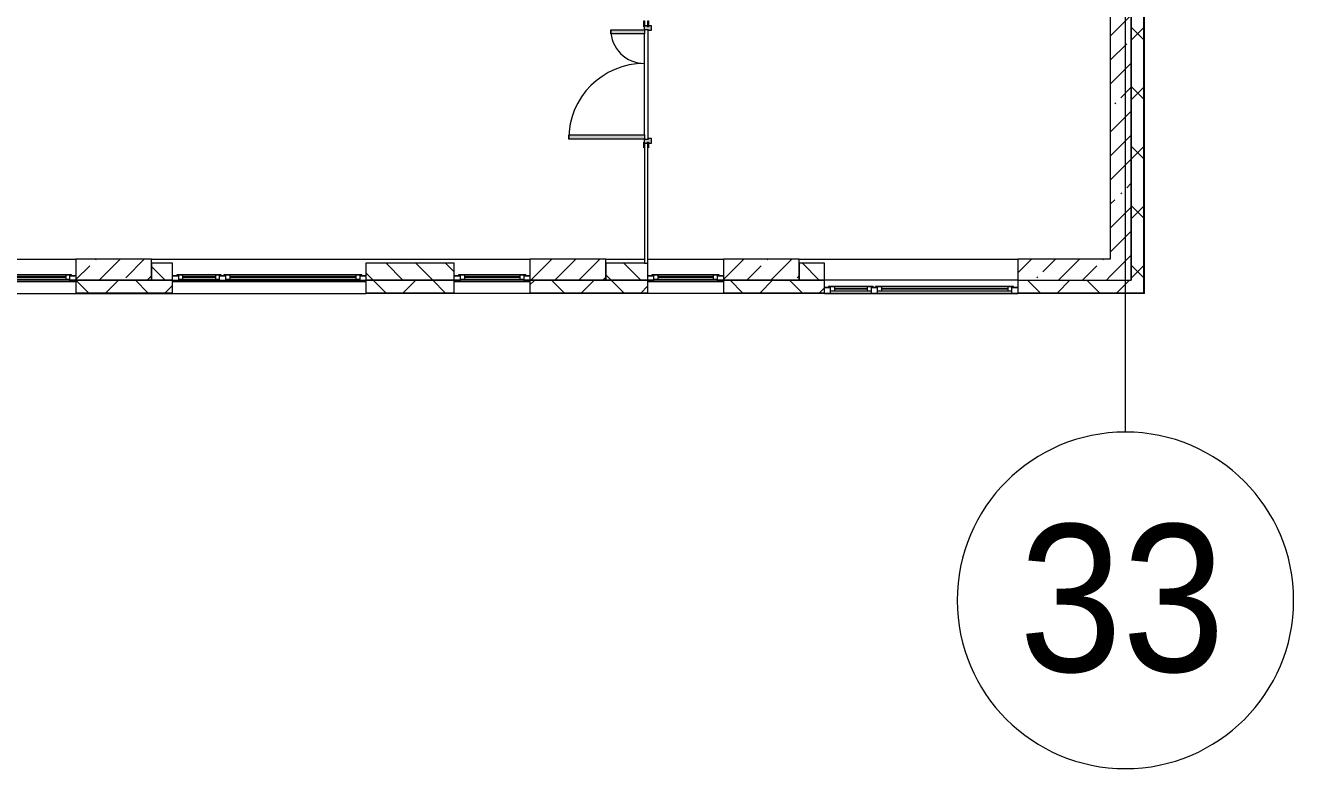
# Model space of a CAD drawing. Header units: millimetres. Extents: x -5524 to 188159, y -8553 to 29000.
# Drawn here: x 173079 to 188159, y -5906 to 2927 of the extents above; entities that cross this region are included whole.
import ezdxf

# ---------------------------------------------------------------- set-up
doc = ezdxf.new("R2010")
doc.units = ezdxf.units.MM
for name, color, linetype, lineweight, true_color in [('A-DOOR-3', 7, 'Continuous', 5, 0xaaaaaa), ('A-DOOR-4', 7, 'Continuous', 5, 0xe2e2e2), ('A-DOOR-FRAM-1', 7, 'Continuous', 5, 0xe2e2e2), ('A-DOOR-FRAM-2', 7, 'Continuous', 5, 0xaaaaaa)]:
    doc.layers.add(name, color=color, linetype=linetype, lineweight=lineweight, true_color=true_color)
for name, color, linetype, lineweight in [('A-GLAZ-2', 7, 'Continuous', 5), ('A-WALL', 7, 'Continuous', 9), ('A-WALL-7', 7, 'Continuous', 5), ('I-WALL-2', 7, 'Continuous', 5), ('S-COLS-2', 7, 'Continuous', 5), ('Оси', 7, 'Continuous', 9), ('Оси-1', 7, 'Continuous', 20)]:
    doc.layers.add(name, color=color, linetype=linetype, lineweight=lineweight)
doc.styles.add('Arial_1', font='arial.ttf', dxfattribs={"width": 0.9, "height": 1750})
pattern_1 = [(45, (61148.7, 0), (-353.5534, 353.5534), []), (135, (61148.7, 0), (-353.5534, -353.5534), [])]
pattern_2 = [(45, (61148.7, 0), (-285.1231, 285.1231), []), (45, (61433.8, 0), (-285.1231, 285.1231), [504.031, -100.806, 16.764, -84.042])]

# ---------------------------------------------------------------- blocks, each defined once
blk = doc.blocks.new('120_Окно_СКБ_2Ст_Фрамуга сверху - 120_Окно_СКБ_2Ст_2300х2500_h_ ДОО-19727959-3_7_1_птичка')
at = {"layer": 'A-GLAZ-2'}
for p, q in [((-1150, -127), (-1150, -57)), ((-1150, -57), (-1080, -57)), ((1150, -57), (-1150, -57)), ((-1080, -127), (-1150, -127)), ((-1150, -127), (-1100, -127)), ((-1080, -127), (-1100, -127)), ((-1100, -127), (-1100, -137)), ((-1100, -137), (540, -137)), ((540, -137), (-1100, -137)), ((-1080, -57), (-1080, -127)), ((-1080, -57), (1080, -57)), ((520, -87), (-1080, -87)), ((-1080, -87), (-1080, -127)), ((-1030, -137), (-1030, -87)), ((-1030, -107), (470, -107)), ((470, -117), (-1030, -117)), ((470, -137), (470, -87)), ((520, -127), (520, -57)), ((520, -57), (590, -57)), ((520, -127), (520, -87)), ((590, -127), (520, -127)), ((540, -127), (520, -127)), ((540, -127), (570, -127)), ((540, -127), (570, -127)), ((540, -137), (540, -127)), ((590, -127), (570, -127)), ((570, -127), (570, -137)), ((570, -137), (1100, -137)), ((1100, -137), (570, -137)), ((590, -57), (590, -127)), ((1080, -87), (590, -87)), ((590, -87), (590, -127)), ((640, -137), (640, -87)), ((640, -107), (1030, -107)), ((1030, -117), (640, -117)), ((1030, -137), (1030, -87)), ((1080, -127), (1080, -57)), ((1080, -57), (1150, -57)), ((1080, -127), (1080, -87)), ((1150, -127), (1080, -127)), ((1100, -127), (1080, -127)), ((1100, -127), (1150, -127)), ((1100, -137), (1100, -127)), ((1150, -57), (1150, -127))]:
    blk.add_line(p, q, dxfattribs=at)
blk = doc.blocks.new('120_Окно_СКБ_1Ст - 120_Окно_СКБ_1Ст 900х2500_h_ с форточкой-22876038-3_7_1_птичка')
at = {"layer": 'A-GLAZ-2'}
for p, q in [((-450, -127), (-450, -57)), ((-450, -57), (-380, -57)), ((450, -57), (-450, -57)), ((-380, -127), (-450, -127)), ((-450, -127), (-400, -127)), ((-380, -127), (-400, -127)), ((-400, -127), (-400, -137)), ((-400, -137), (400, -137)), ((400, -137), (-400, -137)), ((-380, -57), (-380, -127)), ((380, -87), (-380, -87)), ((-380, -87), (-380, -127)), ((-330, -137), (-330, -87)), ((-330, -107), (330, -107)), ((330, -117), (-330, -117)), ((330, -137), (330, -87)), ((380, -127), (380, -57)), ((380, -57), (450, -57)), ((380, -127), (380, -87)), ((450, -127), (380, -127)), ((400, -127), (380, -127)), ((400, -127), (450, -127)), ((400, -137), (400, -127)), ((450, -57), (450, -127))]:
    blk.add_line(p, q, dxfattribs=at)
blk = doc.blocks.new('120_Окно_СКБ_2Ст_Фрамуга сверху - 120_Окно_СКБ_2Ст_2300х2500_h_ ДОО-22877115-3_7_1_птичка')
at = {"layer": 'A-GLAZ-2'}
for p, q in [((-1150, 13), (-1150, 83)), ((-1150, 83), (-1080, 83)), ((1150, 83), (-1150, 83)), ((-1080, 13), (-1150, 13)), ((-1150, 13), (-1100, 13)), ((-1080, 13), (-1100, 13)), ((-1100, 13), (-1100, 3)), ((-1100, 3), (540, 3)), ((540, 3), (-1100, 3)), ((-1080, 83), (-1080, 13)), ((-1080, 83), (1080, 83)), ((520, 53), (-1080, 53)), ((-1080, 53), (-1080, 13)), ((-1030, 3), (-1030, 53)), ((-1030, 33), (470, 33)), ((470, 23), (-1030, 23)), ((470, 3), (470, 53)), ((520, 13), (520, 83)), ((520, 83), (590, 83)), ((520, 13), (520, 53)), ((590, 13), (520, 13)), ((540, 13), (520, 13)), ((540, 13), (570, 13)), ((540, 13), (570, 13)), ((540, 3), (540, 13)), ((590, 13), (570, 13)), ((570, 13), (570, 3)), ((570, 3), (1100, 3)), ((1100, 3), (570, 3)), ((590, 83), (590, 13)), ((1080, 53), (590, 53)), ((590, 53), (590, 13)), ((640, 3), (640, 53)), ((640, 33), (1030, 33)), ((1030, 23), (640, 23)), ((1030, 3), (1030, 53)), ((1080, 13), (1080, 83)), ((1080, 83), (1150, 83)), ((1080, 13), (1080, 53)), ((1150, 13), (1080, 13)), ((1100, 13), (1080, 13)), ((1100, 13), (1150, 13)), ((1100, 3), (1100, 13)), ((1150, 83), (1150, 13))]:
    blk.add_line(p, q, dxfattribs=at)
blk = doc.blocks.new('110_Дверь_СКБ_2Ст - Д-5_п__в составе перегородки _не входит в спец__-32680317-3_7_1_птичка')
at = {"layer": 'A-DOOR-4'}
h = blk.add_hatch(color=256, dxfattribs=at)
h.paths.add_polyline_path([(712, -20), (712, 60), (652, 60), (652, 30), (662, 30), (662, -20)])
h.paths.add_polyline_path([(-628, 60), (-688, 60), (-688, -20), (-638, -20), (-638, 30), (-628, 30)])
for points in [[(-588, -420), (-588, -20), (-638, -20), (-638, -420)], [(662, -920), (662, -20), (612, -20), (612, -920)]]:
    blk.add_hatch(color=256, dxfattribs=at).paths.add_polyline_path(points)
at = {"layer": 'A-DOOR-FRAM-1'}
for points in [[(-673, 28), (-743, 28), (-743, 20), (-673, 20)], [(767, 28), (697, 28), (697, 20), (767, 20)], [(-673, -20), (-743, -20), (-743, -28), (-673, -28)], [(767, -20), (697, -20), (697, -28), (767, -28)]]:
    blk.add_hatch(color=256, dxfattribs=at).paths.add_polyline_path(points)
at = {"layer": 'A-DOOR-3'}
for p, q in [((-638, -20), (-588, -20)), ((-638, -420), (-638, -20)), ((-588, -20), (-588, -420)), ((612, -20), (662, -20)), ((612, -920), (612, -20)), ((662, -20), (662, -920)), ((-588, -420), (-638, -420)), ((662, -920), (612, -920))]:
    blk.add_line(p, q, dxfattribs=at)
for centre, radius, start, end in [((-638, -20), 400, 270, 0), ((662, -20), 900, 180, 270)]:
    blk.add_arc(centre, radius, start, end, dxfattribs=at)
at = {"layer": 'A-DOOR-FRAM-2'}
for p, q in [((-743, 28), (-673, 28)), ((-743, 20), (-743, 28)), ((-673, 20), (-743, 20)), ((-688, 60), (-628, 60)), ((-688, -20), (-688, 60)), ((-688, 20), (-673, 20)), ((-688, 19), (-688, 20)), ((-673, 19), (-688, 19)), ((-673, 28), (-673, 20)), ((-673, 20), (-673, 19)), ((-638, 30), (-638, -20)), ((-628, 30), (-638, 30)), ((-628, 60), (-628, 30)), ((652, 60), (712, 60)), ((652, 30), (652, 60)), ((662, 30), (652, 30)), ((662, -20), (662, 30)), ((697, 20), (697, 28)), ((697, 28), (767, 28)), ((697, 19), (697, 20)), ((697, 20), (712, 20)), ((767, 20), (697, 20)), ((712, 19), (697, 19)), ((712, 60), (712, -20)), ((712, 20), (712, 19)), ((767, 28), (767, 20)), ((-743, -20), (-673, -20)), ((-743, -28), (-743, -20)), ((-673, -28), (-743, -28)), ((-638, -20), (-688, -20)), ((-673, -20), (-673, -28)), ((712, -20), (662, -20)), ((697, -28), (697, -20)), ((697, -20), (767, -20)), ((767, -28), (697, -28)), ((767, -20), (767, -28))]:
    blk.add_line(p, q, dxfattribs=at)
blk = doc.blocks.new('Ось сетки - D8-29747960-3_7_1_птичка')
at = {"layer": 'Оси-1'}
for start, end in [(360, 180), (180, 360)]:
    blk.add_arc((0, 0), 4, start, end, dxfattribs=at)

msp = doc.modelspace()

# ---------------------------------------------------------------- hatches: boundary and pattern name
at = {"layer": 'A-WALL-7'}
h = msp.add_hatch(dxfattribs=at)
h.set_pattern_fill('FP_61', color=256, style=0, pattern_type=2)
h.set_pattern_definition(pattern_1)
h.paths.add_polyline_path([(186228.7, -250), (186378.7, -250), (186378.7, 7700), (186228.7, 7700), (186228.7, -100)])
h.paths.add_polyline_path([(186378.7, 8900), (186378.7, 10820), (186228.7, 10820), (186228.7, 8900)])
h.paths.add_polyline_path([(186378.7, 13120), (186378.7, 21400), (186228.7, 21400), (186228.7, 13120)])
h = msp.add_hatch(dxfattribs=at)
h.set_pattern_fill('FP_59', color=256, style=0, pattern_type=2)
h.set_pattern_definition([(135, (61148.7, 0), (-176.7767, -176.7767), [])])
h.paths.add_polyline_path([(182278.7, -100), (182578.7, -100), (182578.7, 100), (182278.7, 100)])
h.paths.add_polyline_path([(172778.7, -100), (172778.7, 100), (171878.7, 100), (171878.7, -100), (172085.4, -100)])
h.paths.add_polyline_path([(170221, -100), (170978.7, -100), (170978.7, 100), (170078.7, 100), (170078.7, -100)])
h.paths.add_polyline_path([(180478.7, -100), (180475.3, 100), (179978.7, 100), (179978.7, -100), (180475.3, -100)])
h.paths.add_polyline_path([(174578.7, -100), (174828.7, -100), (174828.7, 100), (174578.7, 100)])
h.paths.add_polyline_path([(177128.7, -100), (178178.7, -100), (178178.7, 100), (177128.7, 100)])
h.paths.add_polyline_path([(163778.7, -100), (164028.7, -100), (164028.7, 100), (163778.7, 100)])
h.paths.add_polyline_path([(166328.7, -100), (167378.7, -100), (167378.7, 100), (166328.7, 100)])
h.paths.add_polyline_path([(162878.7, -100), (162878.7, 100), (161978.7, 100), (161978.7, -100), (162763.4, -100)])
h.paths.add_polyline_path([(155678.7, -100), (155928.7, -100), (155928.7, 100), (155678.7, 100), (155678.7, 56.5)])
h.paths.add_polyline_path([(158228.7, -100), (159278.7, -100), (159278.7, 100), (158228.7, 100)])
h.paths.add_polyline_path([(153078.7, -100), (153878.7, -100), (153878.7, 100), (153078.7, 100)])
h = msp.add_hatch(dxfattribs=at)
h.set_pattern_fill('FP_61', color=256, style=0, pattern_type=2)
h.set_pattern_definition(pattern_1)
h.paths.add_polyline_path([(185136.3, -250), (186228.7, -250), (186228.7, -100), (184878.7, -100), (184878.7, -250)])
h.paths.add_polyline_path([(181407.5, -250), (182578.7, -250), (182578.7, -100), (181378.7, -100), (181378.7, -250)])
h.paths.add_polyline_path([(170978.7, -250), (170978.7, -100), (170078.7, -100), (170078.7, -250), (170221, -250)])
h.paths.add_polyline_path([(169178.7, -250), (169178.7, -100), (168278.7, -100), (168278.7, -250), (168356.6, -250)])
h.paths.add_polyline_path([(171878.7, -250), (172778.7, -250), (172778.7, -100), (171878.7, -100)])
h.paths.add_polyline_path([(180478.7, -250), (180475.3, -100), (179078.7, -100), (179078.7, -250), (180475.3, -250)])
h.paths.add_polyline_path([(173678.7, -250), (174828.7, -250), (174828.7, -100), (173678.7, -100)])
h.paths.add_polyline_path([(177128.7, -250), (178178.7, -250), (178178.7, -100), (177128.7, -100)])
h.paths.add_polyline_path([(161078.7, -250), (161078.7, -100), (160178.7, -100), (160178.7, -250), (160899, -250)])
h.paths.add_polyline_path([(166492.2, -250), (167378.7, -250), (167378.7, -100), (166328.7, -100), (166328.7, -250)])
h.paths.add_polyline_path([(155678.7, -250), (155928.7, -250), (155928.7, -100), (154778.7, -100), (154778.7, -250), (155305.7, -250)])
h.paths.add_polyline_path([(161978.7, -250), (164028.7, -250), (164028.7, -100), (161978.7, -100)])
h.paths.add_polyline_path([(159278.7, -250), (159278.7, -100), (158228.7, -100), (158228.7, -250), (159034.6, -250)])
h.paths.add_polyline_path([(153441.3, -250), (153878.7, -250), (153878.7, -100), (153078.7, -100), (153078.7, -250)])
h.paths.add_polyline_path([(152178.7, -250), (152178.7, -100), (150358.7, -100), (150358.7, -250), (152043, -250)])
at = {"layer": 'I-WALL-2'}
h = msp.add_hatch(dxfattribs=at)
h.set_pattern_fill('FP_57', color=256, style=0, pattern_type=2)
h.set_pattern_definition(pattern_2)
h.paths.add_polyline_path([(186228.7, -100), (186228.7, 7700), (185978.7, 7700), (185978.7, -100)])
h = msp.add_hatch(dxfattribs=at)
h.set_pattern_fill('FP_57', color=256, style=0, pattern_type=2)
h.set_pattern_definition(pattern_2)
h.paths.add_polyline_path([(185978.7, -100), (185978.7, 150), (184878.7, 150), (184878.7, -100), (185136.3, -100)])
at = {"layer": 'S-COLS-2'}
h = msp.add_hatch(dxfattribs=at)
h.set_pattern_fill('FP_57', color=256, style=0, pattern_type=2)
h.set_pattern_definition(pattern_2)
h.paths.add_polyline_path([(174578.7, -100), (174578.7, 150), (173678.7, 150), (173678.7, -100), (173949.8, -100)])
h = msp.add_hatch(dxfattribs=at)
h.set_pattern_fill('FP_57', color=256, style=0, pattern_type=2)
h.set_pattern_definition(pattern_2)
h.paths.add_polyline_path([(179978.7, -100), (179978.7, 150), (179078.7, 150), (179078.7, -100), (179543, -100)])
h = msp.add_hatch(dxfattribs=at)
h.set_pattern_fill('FP_57', color=256, style=0, pattern_type=2)
h.set_pattern_definition(pattern_2)
h.paths.add_polyline_path([(182278.7, -100), (182278.7, 150), (181378.7, 150), (181378.7, -100), (181407.5, -100)])

# ---------------------------------------------------------------- linework, layer by layer
at = {"layer": 'A-WALL'}
for p, q in [((186378.7, -250), (186378.7, 7700)), ((186381.7, -253), (186381.7, 7700)), ((180438.7, 100), (180478.7, 100)), ((174578.7, -100), (174828.7, -100)), ((174828.7, -100), (174578.7, -100)), ((177128.7, -100), (178178.7, -100)), ((178178.7, -100), (177128.7, -100)), ((179978.7, -100), (180478.7, -100)), ((180478.7, -100), (179978.7, -100)), ((182278.7, -100), (182578.7, -100)), ((182578.7, -100), (182278.7, -100)), ((173678.7, -250), (174828.7, -250)), ((173678.7, -253), (174828.7, -253)), ((177128.7, -250), (178178.7, -250)), ((177128.7, -253), (178178.7, -253)), ((179078.7, -250), (180478.7, -250)), ((179078.7, -253), (180478.7, -253)), ((181378.7, -250), (182578.7, -250)), ((181378.7, -253), (182578.7, -253)), ((184878.7, -250), (186378.7, -250)), ((184878.7, -253), (186381.7, -253))]:
    msp.add_line(p, q, dxfattribs=at)
at = {"layer": 'A-WALL-7'}
for p, q in [((186228.7, 8900), (186228.7, -100)), ((186386.7, -258), (186386.7, 7700)), ((174828.7, 100), (174578.7, 100)), ((174578.7, 100), (174578.7, -100)), ((174828.7, -258), (174828.7, 100)), ((178178.7, 100), (177128.7, 100)), ((177128.7, 100), (177128.7, -258)), ((178178.7, -258), (178178.7, 100)), ((180438.7, 100), (179978.7, 100)), ((179978.7, 100), (179978.7, -100)), ((180478.7, -258), (180478.7, 100)), ((182578.7, 100), (182278.7, 100)), ((182278.7, 100), (182278.7, -100)), ((182578.7, -258), (182578.7, 100)), ((174578.7, -100), (173678.7, -100)), ((173678.7, -100), (173678.7, -258)), ((174828.7, -100), (177128.7, -100)), ((179978.7, -100), (179078.7, -100)), ((179078.7, -100), (179078.7, -258)), ((182278.7, -100), (181378.7, -100)), ((181378.7, -100), (181378.7, -258)), ((184878.7, -100), (184878.7, -258)), ((184878.7, -100), (186228.7, -100)), ((161978.7, -258), (177128.7, -258)), ((186386.7, -258), (177128.7, -258))]:
    msp.add_line(p, q, dxfattribs=at)
at = {"layer": 'I-WALL-2'}
for p, q in [((185978.7, 10000), (185978.7, 150)), ((186228.7, -100), (186228.7, 7700)), ((180478.7, 2875), (180478.7, 1575)), ((180438.7, 1625), (180438.7, 2825)), ((180438.7, 1470), (180438.7, 100)), ((180478.7, 100), (180478.7, 1470)), ((170898.7, 150), (173678.7, 150)), ((174578.7, 150), (179078.7, 150)), ((179978.7, 150), (180438.7, 150)), ((180478.7, 150), (181378.7, 150)), ((182278.7, 150), (184878.7, 150)), ((185978.7, 150), (184878.7, 150)), ((184878.7, 150), (184878.7, -100)), ((173678.7, -100), (172778.7, -100)), ((179078.7, -100), (178178.7, -100)), ((181378.7, -100), (180478.7, -100)), ((184878.7, -100), (182578.7, -100)), ((184878.7, -100), (186228.7, -100))]:
    msp.add_line(p, q, dxfattribs=at)
at = {"layer": 'S-COLS-2'}
for p, q in [((174578.7, 150), (173678.7, 150)), ((173678.7, 150), (173678.7, -100)), ((174578.7, 100), (174578.7, 150)), ((174578.7, -100), (174578.7, 100)), ((179978.7, 150), (179078.7, 150)), ((179078.7, 150), (179078.7, -100)), ((179978.7, 100), (179978.7, 150)), ((179978.7, -100), (179978.7, 100)), ((182278.7, 150), (181378.7, 150)), ((181378.7, 150), (181378.7, -100)), ((182278.7, 100), (182278.7, 150)), ((182278.7, -100), (182278.7, 100)), ((173678.7, -100), (174578.7, -100)), ((179078.7, -100), (179978.7, -100)), ((181378.7, -100), (182278.7, -100))]:
    msp.add_line(p, q, dxfattribs=at)
at = {"layer": 'Оси'}
msp.add_line((186158.7, -1906.3), (186158.7, 9979), dxfattribs=at)

# ---------------------------------------------------------------- block references
at = {"layer": 'A-DOOR-3', "rotation": 270}
msp.add_blockref('110_Дверь_СКБ_2Ст - Д-5_п__в составе перегородки _не входит в спец__-32680317-3_7_1_птичка', (180458.7, 2237.5), dxfattribs=at)
at = {"layer": 'A-GLAZ-2', "rotation": 180}
for name, p in [('120_Окно_СКБ_1Ст - 120_Окно_СКБ_1Ст 900х2500_h_ с форточкой-22876038-3_7_1_птичка', (173228.7, -175)), ('120_Окно_СКБ_2Ст_Фрамуга сверху - 120_Окно_СКБ_2Ст_2300х2500_h_ ДОО-19727959-3_7_1_птичка', (175978.7, -175)), ('120_Окно_СКБ_1Ст - 120_Окно_СКБ_1Ст 900х2500_h_ с форточкой-22876038-3_7_1_птичка', (178628.7, -175)), ('120_Окно_СКБ_1Ст - 120_Окно_СКБ_1Ст 900х2500_h_ с форточкой-22876038-3_7_1_птичка', (180928.7, -175)), ('120_Окно_СКБ_2Ст_Фрамуга сверху - 120_Окно_СКБ_2Ст_2300х2500_h_ ДОО-22877115-3_7_1_птичка', (183728.7, -175))]:
    msp.add_blockref(name, p, dxfattribs=at)
at = {"layer": 'Оси-1', "xscale": 499.9999999999995, "yscale": 499.9999999999995, "zscale": 499.9999999999995}
msp.add_blockref('Ось сетки - D8-29747960-3_7_1_птичка', (186158.7, -3906.3), dxfattribs=at)

# ---------------------------------------------------------------- texts
at = {"layer": 'Оси', "insert": (184895.6, -3003), "char_height": 1750, "width": 3030.379, "attachment_point": 1, "style": 'Arial_1'}
msp.add_mtext('33', dxfattribs=at)

doc.saveas('drawing.dxf')
